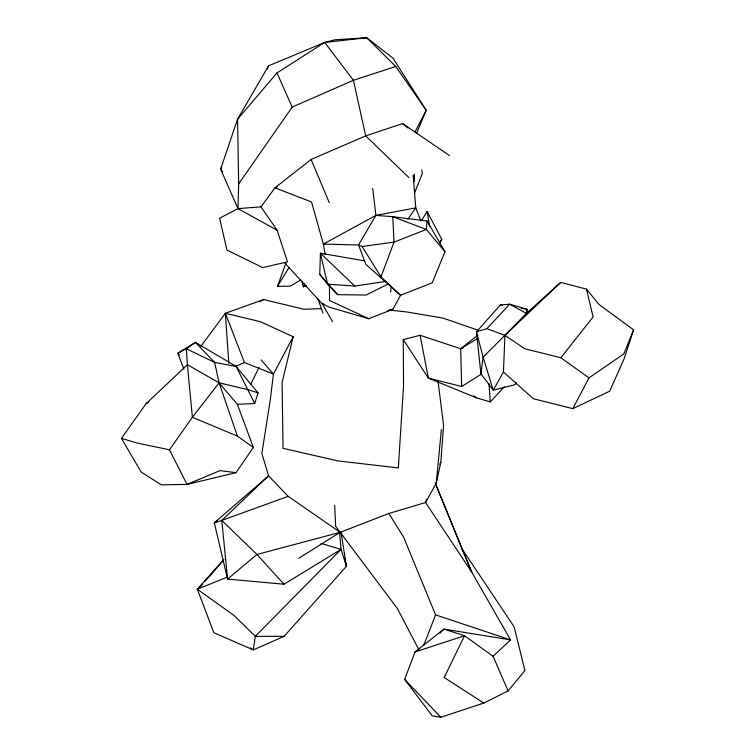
<?xml version="1.0" encoding="UTF-8"?>
<svg xmlns="http://www.w3.org/2000/svg" width="755" height="755" viewBox="0 0 755 755"><rect width="100%" height="100%" fill="white"/><g stroke="black" fill="none" stroke-linecap="round" stroke-linejoin="round"><path stroke-width="1.13" d="M414.863 132.182L426.226 110.315L395.78 66.478L366.713 37.75L324.669 42.431L277 72.933L237.561 119.205L220.611 169.177L237.995 208.616L260.985 206.861L277.113 230.228L287.513 261.853L262.712 267.591L226.962 250.084L219.601 218.233L237.995 208.616L238.665 183.871L237.561 119.205L268.544 65.836L324.669 42.431L334.88 39.826L366.713 37.75L393.062 58.22L426.226 110.315L416.6 133.135M387.494 284.342L366.109 295.045L337.598 294.658L327.538 284.173L319.743 274.405L320.441 253.208L364.561 260.871M503.453 371.96L504.897 335.314L526.367 313.363L560.757 282.389L586.493 289.137L599.064 304.548L633.587 329.859L624.13 358.785L609.672 391.203L572.809 408.653L533.266 398.706L503.453 371.96L493.223 390.184L480.878 373.687L476.481 331.841L500.301 305.001L509.625 304.19L526.962 309.239L527.915 312.57M200.839 346.347L225.349 313.306L260.475 321.705L293.176 336.758L273.433 374.093L270.205 400.443L261.862 453.425L268.563 475.829L214.316 522.837L227.566 579.094L256.926 554.472L340.184 532.322L388.853 513.476L425.584 502.509L436.305 483.068L440.844 462.202L443.553 425.197L438.051 381.228M325.103 254.407L323.348 244.11L375.905 215.401L392.77 216.713L427.094 221.017L426.33 229.454L444.959 251.736L432.2 282.842L400.518 295.262L365.864 264.382L358.531 244.969L375.905 215.401L372.725 188.429M436.305 483.068L441.354 429.519M390.599 292.091L391.147 286.994M480.878 373.687L483.096 357.181L476.481 331.841L486.862 328.68L509.625 304.19L526.367 313.363L526.962 309.239L521.167 308.314M293.176 336.758L282.068 382.587L283.059 448.328L337.966 460.927L398.338 467.921L403.548 385.748L403.245 339.618L420.054 335.267L460.682 348.744L462.919 348.074M426.603 499.13L425.584 502.509L471.818 572.299L510.569 639.891L493.1 656.284L508.077 690.901L483.813 703.075L440.826 717.25L432.247 715.863L404.661 679.396L415.005 651.99L443.931 629.085L510.569 639.891L435.578 614.863L403.67 537.239L388.853 513.476M236.004 472.677L220.054 470.62L187.013 484.408L169.469 449.81L192.374 417.27L187.382 364.703L146.102 403.689L121.413 438.41L141.166 472.045L161.296 484.823L187.013 484.408L236.004 472.677L253.369 447.451L237.438 436.163L219.092 382.823L214.647 362.438L195.422 342.402L186.343 348.753L187.382 364.703L219.092 382.823L237.372 404.312L254.69 403.529L258.068 392.874L236.079 366.364L195.422 342.402L177.803 353.227L183.843 369.129M300.433 280.218L290.25 286.164L277.462 286.353L285.928 263.08M400.518 295.262L380.973 276.83L394.025 242.119L392.77 216.713L426.33 229.454L394.025 242.119L362.117 246.498L358.531 244.969L323.348 244.11L311.551 201.972L274.952 187.872L260.985 206.861M423.668 645.525L435.578 614.863M414.665 192.685L422.338 173.461L421.847 170.064M633.587 329.859L623.838 353.916L588.985 377.887L572.809 408.653M267.166 69.073L268.544 65.836M439.759 243.469L441.76 239.307L427.141 211.485L421.649 220.394M250.688 384.182L259.003 367.572M439.806 464.278L440.844 462.202M302 281.285L303.293 286.9L304.869 283.889M221.687 167.148L220.611 169.177L222.678 171.847M284.427 262.542L322.083 303.661L329.605 307.247L368.77 318.723L392.874 309.276L400.773 294.978M277.462 286.353L288.891 267.657M439.854 242.129L441.76 239.307M238.665 183.871L292.213 107.087L353.434 80.275L395.78 66.478M407.719 219.394L415.769 207.87L413.145 174.99M516.411 382.813L515.052 384.673L493.223 390.184L483.096 357.181L504.897 335.314L560.757 282.389M486.862 328.68L504.897 335.314L524.876 348.81L560.861 357.719L593.109 316.968L586.493 289.137M508.077 690.901L524.923 670.544L514.089 626.744L461.956 548.809L435.257 483.115M199.707 587.418L202.774 583.926M205.077 581.293L222.716 561.173M223.867 559.436L197.319 589.202L213.873 632.747L253.312 649.913L284.097 636.333L346.432 566.288L341.1 532.709M403.245 339.618L428.378 378.113L476.518 397.876L490.325 401.915L504.312 386.702M439.929 633.237L443.931 629.085L464.514 635.719L493.1 656.284M339.523 531.803L341.043 549.385L255.322 636.333L253.312 649.913L250.471 647.884M217.336 521.007L214.316 522.837L221.81 520.412L268.563 475.829L288.165 496.365L340.184 532.322L397.338 608.473L419.063 650.074M420.054 335.267L428.378 378.113L461.673 386.513L460.682 348.744L477.962 335.041M449.489 155.568L402.575 123.584L365.675 135.9L311.088 159.465L274.952 187.872L277.104 187.004M146.102 403.689L148.971 401.669M461.673 386.513L481.105 374.263M298.829 558.238L340.184 532.322L335.664 526.358L334.682 505.161M288.165 496.365L221.81 520.412L227.566 579.094L283.993 584.219L341.043 549.385L346.432 566.288L344.601 558.266M460.682 348.744L477.707 338.438M259.475 301.783L263.627 299.565L304.001 309.267L321.507 308.606M303.293 286.9L306.454 285.418M235.315 366.42L244.431 362.542L273.433 374.093L261.145 359.871M197.404 590.051L197.319 589.202L227.557 577.047M228.822 363.212L225.349 313.306L263.627 299.565M415.005 651.99L464.514 635.719L444.195 677.528L483.813 703.075M387.438 310.9L392.874 309.276M375.905 215.401L415.769 207.87L420.922 220.988M354.803 286.06L320.441 253.208L327.538 284.173L354.803 286.06L385.852 281.417M284.097 636.333L255.322 636.333L234.267 615.655L197.319 589.202M389.193 310.079L406.7 311.938L443.006 318.1L478.009 330.19M500.301 305.001L502.622 305.369M169.469 449.81L137.599 443.128L121.413 438.41M324.31 304.274L322.083 303.661L332.577 321.724M321.035 543.392L341.043 549.385M258.068 392.874L247.442 389.523L219.092 382.823L192.374 417.27L237.438 436.163M368.77 318.723L329.558 300.509L329.435 285.399M237.995 208.616L277.113 230.228M560.861 357.719L588.985 377.887M473.725 395.828L476.518 397.876M402.575 123.584L408.002 128.029M408.861 177.548L365.675 135.9L353.434 80.275L324.669 42.431M221.81 520.412L256.926 554.472L283.993 584.219M404.661 679.396L440.826 717.25M179.426 354.935L177.803 353.227L186.343 348.753L214.647 362.438L236.079 366.364L254.69 403.529M319.743 274.405L337.598 294.658M362.117 246.498L380.973 276.83M427.094 221.017L444.959 251.736M277 72.933L292.213 107.087M311.088 159.465L329.293 202.699M461.956 548.809L471.818 572.299L435.295 483.172M225.349 313.306L244.431 362.542M237.372 404.312L253.369 447.451M317.997 298.942L322.97 313.165M429.576 226.34L427.141 211.485L427.434 213.816M488.947 383.663L490.325 401.915M414.429 174.178L414.438 181.191"/></g></svg>
